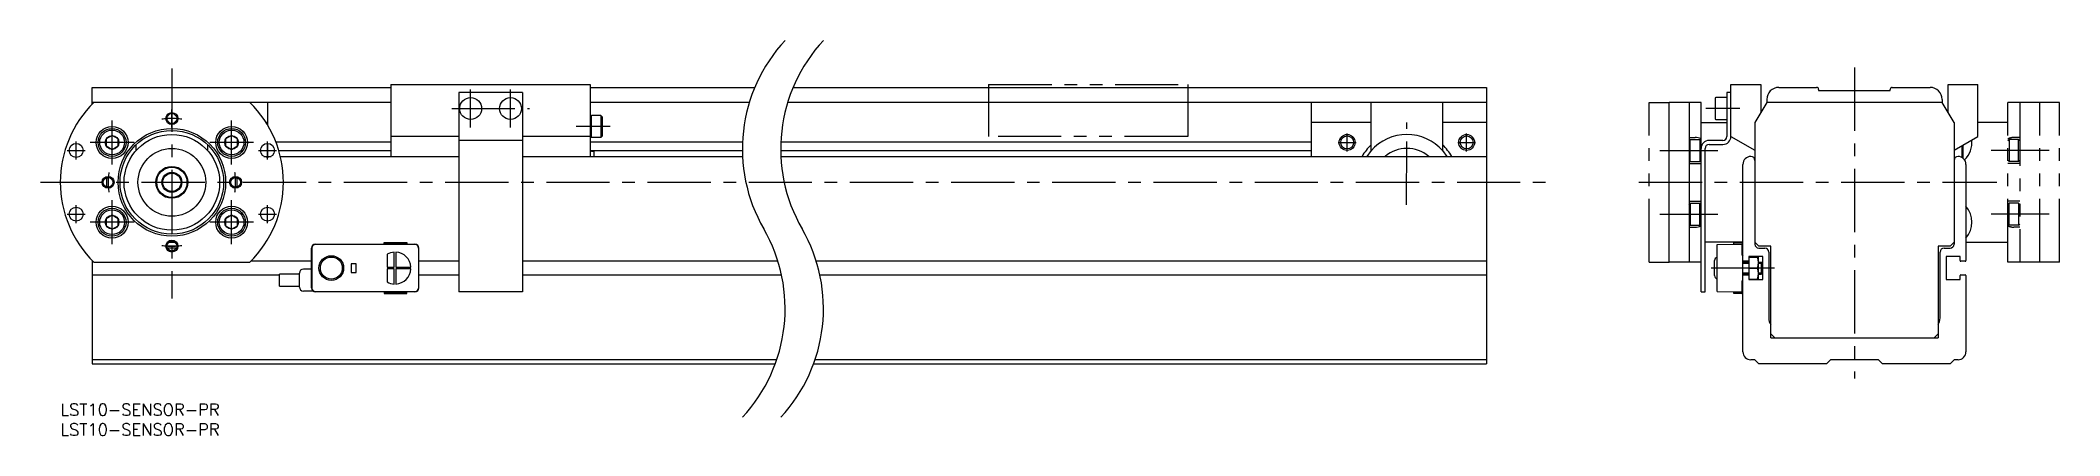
# Model space of a CAD drawing. Extents: x -5 to 502, y -8 to 91.
import ezdxf

# ---------------------------------------------------------------- set-up
doc = ezdxf.new("R2010")
doc.units = 0
doc.header["$LTSCALE"] = 0.5
doc.linetypes.add('CENTER', pattern=[50.8, 31.75, -6.35, 6.35, -6.35])
doc.linetypes.add('PHANTOM', pattern=[63.5, 31.75, -6.35, 6.35, -6.35, 6.35, -6.35])
for name, color, linetype in [('MSM_CENTER', 1, 'CENTER'), ('MSM_CONTINUOUS', 7, 'CONTINUOUS'), ('MSM_IMAGINARY', 6, 'PHANTOM'), ('MSM_NARROW', 5, 'CONTINUOUS'), ('MSM_PART_NUMBER', 7, 'CONTINUOUS')]:
    doc.layers.add(name, color=color, linetype=linetype)
doc.styles.get("Standard").update_dxf_attribs({"font": 'txt.shx', "height": 3, "bigfont": 'bigfont.shx'})

# ---------------------------------------------------------------- blocks, each defined once
blk = doc.blocks.new('*U2')
at = {"layer": 'MSM_PART_NUMBER'}
blk.add_text('LST10-SENSOR-PR', height=3, dxfattribs=at).set_placement((0, -3))
blk = doc.blocks.new('*U3')
at = {"layer": 'MSM_PART_NUMBER'}
blk.add_text('LST10-SENSOR-PR', height=3, dxfattribs=at).set_placement((0, -8))

msp = doc.modelspace()

# ---------------------------------------------------------------- linework, layer by layer
at = {"layer": 'MSM_CENTER'}
for p, q in [((28, 84), (28, 26.37)), ((450.34, 84.3), (450.34, 6.35)), ((103, 69.25), (103, 78.75)), ((113, 69.25), (113, 78.75)), ((13, 60), (13, 71)), ((28, 69.25), (28, 73.75)), ((43, 60), (43, 71)), ((98.25, 74), (117.75, 74)), ((421.55, 74), (413, 74)), ((138, 69.5), (129.5, 69.5)), ((323, 63.25), (323, 67.75)), ((337.88, 49.88), (338, 70.52)), ((353, 63.25), (353, 67.75)), ((1.75, 63.5), (6.25, 63.5)), ((4, 61.25), (4, 65.75)), ((18.5, 65.5), (7.5, 65.5)), ((48.5, 65.5), (37.5, 65.5)), ((49.75, 63.5), (54.25, 63.5)), ((52, 61.25), (52, 65.75)), ((320.75, 65.5), (325.25, 65.5)), ((350.75, 65.5), (355.25, 65.5)), ((401.48, 63.5), (416.06, 63.5)), ((499.2, 63.5), (484.62, 63.5)), ((-5, 55.5), (375.72, 55.5)), ((13, 40), (13, 51)), ((43, 40), (43, 51)), ((396.2, 55.5), (486.06, 55.5)), ((1.75, 47.5), (6.25, 47.5)), ((4, 45.25), (4, 49.75)), ((49.75, 47.5), (54.25, 47.5)), ((52, 45.25), (52, 49.75)), ((401.48, 47.5), (416.06, 47.5)), ((499.2, 47.5), (484.62, 47.5)), ((18.5, 45.5), (7.5, 45.5)), ((48.5, 45.5), (37.5, 45.5)), ((430.24, 34), (412.24, 34))]:
    msp.add_line(p, q, dxfattribs=at)
for start, end in [(81.0384, 98.9616), (171.0384, 188.9616), (351.0384, 8.9616), (261.0384, 278.9616)]:
    msp.add_arc((28, 55.5), 16, start, end, dxfattribs=at)
at = {"layer": 'MSM_CONTINUOUS'}
for p, q in [((8, 75.1), (8, 79.3)), ((8, 79.3), (83, 79.3)), ((83, 80), (133, 80)), ((83, 80), (83, 62)), ((100, 78), (100, 28)), ((116, 78), (100, 78)), ((116, 78), (116, 28)), ((133, 80), (133, 62)), ((133, 79.3), (174.32, 79.3)), ((183.94, 79.3), (358, 79.3)), ((358, 79.3), (358, 10)), ((415.34, 76.55), (415.34, 71.45)), ((418.34, 76.75), (415.54, 76.75)), ((418.34, 78), (418.34, 67)), ((419.34, 78), (418.34, 78)), ((419.34, 67), (419.34, 80)), ((419.34, 80), (426.84, 80)), ((426.84, 80), (426.84, 73)), ((428.34, 76.3), (428.34, 75.5)), ((431.34, 79.3), (440.84, 79.3)), ((441.34, 78.8), (441.34, 78.5)), ((441.34, 78.5), (459.34, 78.5)), ((459.34, 78.5), (459.34, 78.8)), ((459.84, 79.3), (469.34, 79.3)), ((472.34, 76.3), (472.34, 75.5)), ((473.84, 73), (473.84, 80)), ((473.84, 80), (481.34, 80)), ((481.34, 67), (481.34, 80)), ((83, 75.5), (8, 75.5)), ((52, 75.5), (52, 69.92)), ((172.95, 75.5), (133, 75.5)), ((133, 71.95), (133.3, 72.25)), ((135.7, 72.25), (133.3, 72.25)), ((133.3, 66.75), (133.3, 72.25)), ((136, 71.95), (135.7, 72.25)), ((135.7, 72.25), (135.7, 66.75)), ((136, 71.95), (136, 67.05)), ((358, 75.5), (182.57, 75.5)), ((314, 75.5), (314, 62)), ((329, 63.44), (329, 75.5)), ((347, 63.44), (347, 75.5)), ((403.84, 35.5), (403.84, 75.5)), ((411.84, 75.5), (403.84, 75.5)), ((408.84, 75.5), (408.84, 35.5)), ((411.84, 28), (411.84, 75.5)), ((415.54, 71.25), (418.34, 71.25)), ((428.34, 75.5), (425.34, 70.5)), ((472.34, 75.5), (428.34, 75.5)), ((475.34, 70.5), (472.34, 75.5)), ((13, 67.23), (11.5, 66.37)), ((11.5, 66.37), (11.5, 64.63)), ((14.5, 66.37), (13, 67.23)), ((14.5, 64.63), (14.5, 66.37)), ((43, 67.23), (41.5, 66.37)), ((41.5, 66.37), (41.5, 64.63)), ((44.5, 66.37), (43, 67.23)), ((44.5, 64.63), (44.5, 66.37)), ((52, 70.5), (51.64, 70.5)), ((100, 67), (83, 67)), ((116, 66), (100, 66)), ((133, 67), (116, 67)), ((133, 67.05), (133.3, 66.75)), ((135.7, 66.75), (133.3, 66.75)), ((135.7, 66.75), (136, 67.05)), ((329, 70.5), (314, 70.5)), ((358, 70.5), (347, 70.5)), ((408.84, 66.75), (410.33, 66.75)), ((411.84, 70.5), (418.34, 70.5)), ((417.34, 66), (413.84, 66)), ((419.34, 67), (425.34, 63.53)), ((425.34, 70.5), (425.34, 40)), ((475.34, 70.5), (475.34, 40)), ((475.34, 63.53), (481.34, 67)), ((11.5, 64.63), (13, 63.77)), ((13, 63.77), (14.5, 64.63)), ((19, 64.88), (19, 63.44)), ((37, 63.44), (37, 64.88)), ((41.5, 64.63), (43, 63.77)), ((43, 63.77), (44.5, 64.63)), ((53.75, 63.42), (50.25, 63.42)), ((51.1, 62), (52.9, 62)), ((52, 65.25), (52, 62)), ((54.11, 65.62), (83, 65.62)), ((83, 63.42), (54.86, 63.42)), ((55.24, 62), (100, 62)), ((116, 62), (171.25, 62)), ((133, 65.62), (171.25, 65.62)), ((171.21, 63.42), (133, 63.42)), ((133.5, 63.3), (134, 63.3)), ((134, 62), (134, 63.3)), ((314, 63.42), (180.83, 63.42)), ((180.87, 65.62), (314, 65.62)), ((180.87, 62), (358, 62)), ((329, 63.44), (327.91, 62)), ((348.09, 62), (347, 63.44)), ((412.84, 28), (412.84, 64)), ((413.84, 65), (417.34, 65)), ((477.34, 61.73), (477.34, 64.69)), ((477.63, 61.53), (477.63, 64.85)), ((408.84, 60.25), (411.84, 60.25)), ((422.34, 13), (422.34, 60)), ((478.34, 60), (478.34, 35.9)), ((408.84, 50.75), (411.84, 50.75)), ((13, 47.23), (11.5, 46.37)), ((11.5, 46.37), (11.5, 44.63)), ((14.5, 46.37), (13, 47.23)), ((14.5, 44.63), (14.5, 46.37)), ((43, 47.23), (41.5, 46.37)), ((41.5, 46.37), (41.5, 44.63)), ((44.5, 46.37), (43, 47.23)), ((44.5, 44.63), (44.5, 46.37)), ((11.5, 44.63), (13, 43.77)), ((13, 43.77), (14.5, 44.63)), ((41.5, 44.63), (43, 43.77)), ((43, 43.77), (44.5, 44.63)), ((408.84, 44.25), (410.33, 44.25)), ((8, 35.9), (8, 10)), ((8, 35.9), (8, 35.9)), ((8.2, 35.7), (8, 35.7)), ((8.4, 35.5), (47.6, 35.5)), ((29.25, 39.5), (26.75, 39.5)), ((29.15, 39), (26.85, 39)), ((27.25, 40.5), (28.75, 40.5)), ((63.03, 35.7), (47.8, 35.7)), ((63.03, 29.01), (63.03, 39)), ((63.14, 39), (63.14, 29)), ((64.02, 39.99), (89.03, 39.99)), ((89.03, 39.89), (64.02, 39.89)), ((81.32, 40.4), (87.02, 40.4)), ((81.32, 39.99), (81.32, 40.4)), ((87.02, 40.1), (81.32, 40.1)), ((82.02, 37.46), (82.02, 34.2)), ((83.82, 34.2), (83.82, 37.99)), ((84.22, 37.99), (84.22, 34.2)), ((87.02, 40.4), (87.02, 40.1)), ((87.02, 40.1), (87.02, 39.99)), ((89.91, 39), (89.91, 29)), ((90.02, 29.01), (90.02, 39)), ((100, 35.7), (90.02, 35.7)), ((180.13, 35.7), (116, 35.7)), ((358, 35.7), (189.75, 35.7)), ((411.84, 35.5), (403.84, 35.5)), ((422.34, 40.5), (412.84, 40.5)), ((415.24, 35.9), (415.24, 35.9)), ((415.24, 32.1), (415.24, 35.9)), ((415.24, 35.9), (415.24, 35.9)), ((415.84, 39.89), (422.04, 39.99)), ((415.84, 28.11), (415.84, 39.89)), ((422.04, 40.4), (420.04, 40.4)), ((420.04, 40.1), (420.04, 40.4)), ((420.04, 40.1), (422.04, 40.1)), ((422.04, 40.1), (422.04, 37.3)), ((422.04, 37.3), (422.34, 37)), ((422.34, 35.5), (423.84, 35.5)), ((423.64, 35.7), (422.54, 35.7)), ((423.64, 35.7), (422.54, 35.7)), ((427.34, 36.9), (423.84, 36.9)), ((423.84, 36.9), (423.84, 31.1)), ((423.84, 36.75), (426.24, 36.75)), ((425.34, 40.5), (426.34, 39.5)), ((426.24, 31.25), (426.24, 36.75)), ((426.24, 35.5), (426.97, 35.5)), ((429.34, 39.5), (426.34, 39.5)), ((426.34, 39), (427.84, 39)), ((426.97, 32.5), (426.97, 35.5)), ((426.97, 35.5), (427.24, 35.23)), ((427.34, 31.1), (427.34, 36.9)), ((428.84, 38), (428.84, 21.5)), ((429.34, 16.5), (429.34, 39.5)), ((474.34, 39.5), (471.34, 39.5)), ((471.34, 39.5), (471.34, 16.5)), ((471.84, 21.5), (471.84, 38)), ((472.84, 39), (474.34, 39)), ((476.84, 36.9), (473.34, 36.9)), ((473.34, 36.9), (473.34, 31.1)), ((474.34, 39.5), (475.34, 40.5)), ((476.84, 35.9), (476.84, 36.9)), ((478.14, 35.7), (477.04, 35.7)), ((478.34, 40.5), (478.34, 35.9)), ((8, 32.3), (55.02, 32.3)), ((60.02, 32.5), (55.02, 32.5)), ((55.02, 29.5), (55.02, 32.5)), ((60.02, 29.25), (60.02, 32.75)), ((63.03, 33.75), (61.02, 33.75)), ((74.25, 35.1), (73, 35.1)), ((73, 35.1), (73, 32.9)), ((73, 32.9), (74.25, 32.9)), ((74.25, 32.9), (74.25, 35.1)), ((82.02, 34.2), (83.82, 34.2)), ((83.82, 33.8), (82.02, 33.8)), ((82.02, 33.8), (82.02, 30.54)), ((83.82, 30), (83.82, 33.8)), ((84.22, 34.2), (88.02, 34.2)), ((88.02, 33.8), (84.22, 33.8)), ((84.22, 33.8), (84.22, 30)), ((90.02, 32.3), (100, 32.3)), ((116, 32.3), (181.02, 32.3)), ((190.64, 32.3), (358, 32.3)), ((422.34, 31), (422.04, 30.7)), ((422.04, 30.7), (422.04, 27.9)), ((422.34, 32.5), (423.84, 32.5)), ((422.54, 32.3), (423.64, 32.3)), ((422.54, 32.3), (423.64, 32.3)), ((423.84, 34), (425.99, 34)), ((423.84, 31.25), (426.24, 31.25)), ((423.84, 31.1), (427.34, 31.1)), ((426.24, 32.5), (426.97, 32.5)), ((427.24, 32.77), (426.97, 32.5)), ((427.24, 35.23), (427.24, 32.77)), ((473.34, 31.1), (476.84, 31.1)), ((476.84, 31.1), (476.84, 32.1)), ((477.04, 32.3), (478.14, 32.3)), ((478.34, 32.1), (478.34, 13)), ((55.02, 29.5), (60.02, 29.5)), ((63.37, 28.25), (61.02, 28.25)), ((64.02, 28.11), (89.03, 28.11)), ((89.02, 28.01), (64.03, 28.01)), ((75.02, 28.01), (75.02, 28)), ((81.32, 28.02), (81.32, 27.61)), ((87.02, 27.91), (81.32, 27.91)), ((81.32, 27.61), (87.02, 27.61)), ((87.02, 27.91), (87.02, 28.02)), ((87.02, 27.61), (87.02, 27.91)), ((116, 28), (100, 28)), ((411.84, 28), (412.84, 28)), ((415.84, 28.11), (422.04, 28.01)), ((420.04, 27.9), (422.04, 27.9)), ((420.04, 27.6), (420.04, 27.9)), ((422.04, 27.6), (420.04, 27.6)), ((429.34, 17.5), (430.34, 16.5)), ((429.34, 16.5), (471.34, 16.5)), ((470.34, 16.5), (471.34, 17.5)), ((179.82, 11), (8, 11)), ((358, 11), (189.44, 11)), ((425.34, 11), (424.34, 11)), ((426.34, 10), (425.34, 11)), ((444.34, 11), (443.34, 10)), ((456.34, 11), (444.34, 11)), ((457.34, 10), (456.34, 11)), ((475.34, 11), (474.34, 10)), ((476.34, 11), (475.34, 11)), ((8, 10), (179.46, 10)), ((189.08, 10), (358, 10)), ((443.34, 10), (426.34, 10)), ((474.34, 10), (457.34, 10))]:
    msp.add_line(p, q, dxfattribs=at)
for centre, radius in [((103, 74), 2.75), ((113, 74), 2.75), ((28, 71.5), 1.23), ((13, 65.5), 4), ((13, 65.5), 3.5), ((13, 65.5), 3.1), ((13, 65.5), 1.73), ((28, 55.5), 13.5), ((28, 55.5), 13), ((28, 55.5), 12), ((43, 65.5), 4), ((43, 65.5), 3.5), ((43, 65.5), 3.1), ((43, 65.5), 1.73), ((323, 65.5), 1.62), ((353, 65.5), 1.62), ((4, 63.5), 1.75), ((28, 55.5), 8.5), ((52, 63.5), 1.75), ((12, 55.5), 1.23), ((28, 55.5), 4), ((28, 55.5), 3.8), ((28, 55.5), 2.5), ((28, 55.5), 2.3), ((44, 55.5), 1.23), ((4, 47.5), 1.75), ((13, 45.5), 4), ((13, 45.5), 3.5), ((13, 45.5), 3.1), ((13, 45.5), 1.73), ((43, 45.5), 4), ((43, 45.5), 3.5), ((43, 45.5), 3.1), ((43, 45.5), 1.73), ((52, 47.5), 1.75), ((28, 39.5), 1.23), ((68.02, 34), 3.1), ((68.02, 34), 2.75)]:
    msp.add_circle(centre, radius, dxfattribs=at)
for centre, radius, start, end in [((415.54, 76.55), 0.2, 90, 180), ((431.34, 76.3), 3, 90, 180), ((440.84, 78.8), 0.5, 0, 90), ((459.84, 78.8), 0.5, 90, 180), ((469.34, 76.3), 3, 0, 90), ((28, 55.5), 28, 134.4153, 225.5847), ((28, 55.5), 28, 314.4153, 45.5847), ((415.54, 71.45), 0.2, 180, 270), ((338, 55.5), 12, 41.4091, 138.59), ((410.19, 62.87), 3.89, 64.9107, 87.9099), ((413.84, 64), 2, 90, 180), ((417.34, 67), 2, 270, 0), ((417.34, 67), 1, 270, 0), ((473.74, 65.5), 6.1, 314.1971, 5.7789), ((133.5, 63.8), 0.5, 228.5902, 269.9987), ((338, 55.5), 13, 133.8127, 149.9999), ((338, 55.5), 8.5, 49.881, 130.119), ((338, 55.5), 13, 30.0001, 46.1865), ((413.84, 64), 1, 90, 180), ((424.34, 60), 2, 90, 180), ((424.34, 61), 1, 0, 90), ((476.34, 61), 1, 90, 180), ((476.34, 60), 2, 0, 90), ((17.58, 55.5), 6, 168.3156, 191.6844), ((38.42, 55.5), 6, 348.3156, 11.6844), ((473.74, 45.5), 6.1, 318.9466, 41.0534), ((410.19, 48.13), 3.89, 272.0901, 295.0893), ((64.02, 39), 0.99, 90, 180), ((64.02, 39), 0.887, 89.9997, 180.0011), ((84.02, 34), 4, 92.8655, 120.0005), ((84.02, 34), 4, 2.8663, 87.1337), ((89.03, 39), 0.99, 0, 90), ((89.03, 39), 0.887, 359.9989, 90.0003), ((416.09, 35.9), 0.85, 107.1046, 180), ((422.04, 40.1), 0.3, 360, 90), ((422.54, 35.9), 0.2, 180, 270), ((422.54, 35.9), 0.2, 180, 270), ((423.64, 35.9), 0.2, 270, 0), ((423.64, 35.9), 0.2, 270, 0), ((426.34, 40), 1, 180, 270), ((422.27, 35.38), 3.97, 339.7439, 20.2561), ((427.84, 38), 1, 0, 90), ((472.84, 38), 1, 90, 180), ((474.34, 40), 1, 270, 0), ((477.04, 35.9), 0.2, 180, 270), ((478.14, 35.9), 0.2, 270, 0), ((61.02, 32.75), 1, 90.0003, 179.9996), ((84.02, 34), 4, 239.9995, 267.1345), ((84.02, 34), 4, 272.8663, 357.1337), ((416.09, 32.1), 0.85, 180, 252.8954), ((422.54, 32.1), 0.2, 90, 180), ((422.54, 32.1), 0.2, 90, 180), ((423.64, 32.1), 0.2, 0, 90), ((423.64, 32.1), 0.2, 0, 90), ((422.27, 32.63), 3.97, 339.7439, 20.2561), ((477.04, 32.1), 0.2, 90, 180), ((478.14, 32.1), 0.2, 0, 90), ((61.02, 29.25), 1, 180.0004, 269.9997), ((64.03, 29.01), 1, 180, 270), ((64.02, 29), 0.887, 179.9989, 270.0003), ((89.02, 29.01), 1, 270, 0), ((89.03, 29), 0.887, 269.9997, 0.0011), ((422.04, 27.9), 0.3, 270, 360), ((431.84, 21.5), 3, 180, 213.5573), ((468.84, 21.5), 3, 326.4427, 0), ((424.34, 13), 2, 180, 270), ((476.34, 13), 2, 270, 0)]:
    msp.add_arc(centre, radius, start, end, dxfattribs=at)
at = {"layer": 'MSM_IMAGINARY'}
for p, q in [((233, 80), (233, 67)), ((233, 80), (283, 80)), ((283, 80), (283, 67)), ((398.84, 75.5), (403.84, 75.5)), ((398.84, 35.5), (398.84, 75.5)), ((488.84, 35.5), (488.84, 75.5)), ((501.84, 75.5), (488.84, 75.5)), ((491.84, 75.5), (491.84, 35.5)), ((496.84, 35.5), (496.84, 75.5)), ((501.84, 35.5), (501.84, 75.5)), ((283, 67), (233, 67)), ((409.14, 66.25), (408.84, 65.95)), ((409.14, 66.25), (411.54, 66.25)), ((409.14, 60.75), (409.14, 66.25)), ((411.84, 65.95), (411.54, 66.25)), ((411.54, 66.25), (411.54, 60.75)), ((488.84, 70.5), (481.34, 70.5)), ((488.84, 65.95), (489.14, 66.25)), ((491.54, 66.25), (489.14, 66.25)), ((489.14, 66.25), (489.14, 60.75)), ((491.84, 66.75), (490.34, 66.75)), ((491.54, 66.25), (491.84, 65.95)), ((491.54, 60.75), (491.54, 66.25)), ((408.84, 61.05), (409.14, 60.75)), ((411.84, 61.05), (411.54, 60.75)), ((488.84, 61.05), (489.14, 60.75)), ((491.84, 61.05), (491.54, 60.75)), ((409.14, 60.75), (411.54, 60.75)), ((491.84, 60.25), (488.84, 60.25)), ((491.54, 60.75), (489.14, 60.75)), ((491.84, 50.75), (488.84, 50.75)), ((408.84, 49.95), (409.14, 50.25)), ((409.14, 50.25), (409.14, 44.75)), ((409.14, 50.25), (411.54, 50.25)), ((411.54, 44.75), (411.54, 50.25)), ((411.84, 49.95), (411.54, 50.25)), ((488.84, 49.95), (489.14, 50.25)), ((489.14, 44.75), (489.14, 50.25)), ((491.54, 50.25), (489.14, 50.25)), ((491.54, 50.25), (491.54, 44.75)), ((491.84, 49.95), (491.54, 50.25)), ((409.14, 44.75), (408.84, 45.05)), ((409.14, 44.75), (411.54, 44.75)), ((411.84, 45.05), (411.54, 44.75)), ((488.84, 45.05), (489.14, 44.75)), ((491.54, 44.75), (489.14, 44.75)), ((491.84, 44.25), (490.34, 44.25)), ((491.54, 44.75), (491.84, 45.05)), ((398.84, 35.5), (403.84, 35.5)), ((478.34, 40.5), (488.84, 40.5)), ((501.84, 35.5), (488.84, 35.5))]:
    msp.add_line(p, q, dxfattribs=at)
for centre, start, end in [((490.49, 62.87), 92.0901, 115.0893), ((490.49, 48.13), 244.9107, 267.9099)]:
    msp.add_arc(centre, 3.89, start, end, dxfattribs=at)
at = {"layer": 'MSM_NARROW'}
for p, q in [((422.34, 35.23), (423.84, 35.23)), ((422.34, 32.77), (423.84, 32.77)), ((426.24, 35.23), (427.24, 35.23)), ((426.24, 32.77), (427.24, 32.77))]:
    msp.add_line(p, q, dxfattribs=at)
for centre, radius in [((28, 71.5), 1.5), ((323, 65.5), 2), ((353, 65.5), 2), ((12, 55.5), 1.5), ((44, 55.5), 1.5), ((28, 39.5), 1.5)]:
    msp.add_circle(centre, radius, dxfattribs=at)
for centre, start, end in [((211.21, 63.83), 137.0586, 210), ((220.83, 63.83), 137.0586, 210), ((141.93, 23.83), 317.0586, 30), ((151.55, 23.83), 317.0586, 30)]:
    msp.add_arc(centre, 40, start, end, dxfattribs=at)

# ---------------------------------------------------------------- block references
at = {"layer": 'MSM_CONTINUOUS'}
for name in ['*U2', '*U3']:
    msp.add_blockref(name, (0, 0), dxfattribs=at)

doc.saveas('drawing.dxf')
